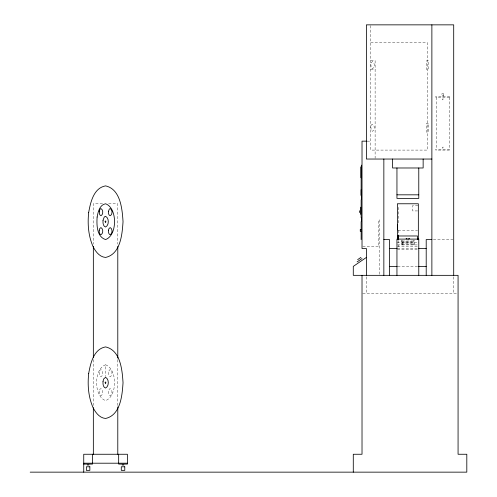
<?xml version="1.0" encoding="UTF-8"?>
<svg xmlns="http://www.w3.org/2000/svg" width="497" height="497" viewBox="0 0 497 497"><rect width="100%" height="100%" fill="white"/><g stroke="black" fill="none" stroke-linecap="round" stroke-linejoin="round"><path stroke-width="0.37" stroke-dasharray="2.48 1.86" d="M105.569 364.798C93.598 368.991 93.598 396.389 105.569 400.582C117.54 396.389 117.54 368.991 105.569 364.798L105.569 376.583M370.75 42.742L427.507 42.742L427.507 150.094L370.75 150.094L370.75 24.85M370.75 60.634L375.117 60.634L375.117 158.27M370.75 69.58L375.117 69.58M367.109 141.148L370.75 141.148M102.512 203.77L93.343 203.77L93.343 244.095M108.626 203.77L117.789 203.77L117.789 244.095M417.902 205.559L412.665 205.559L412.665 210.927L417.902 210.927M398.159 230.608L417.567 230.608M433.384 239.554L452.953 239.554M402.185 241.026L413.535 241.026M401.315 241.343L414.411 241.343M396.948 242.685L418.778 242.685M402.185 242.816L413.535 242.816M401.315 243.132L414.411 243.132M402.185 244.157L413.535 244.157M397.383 244.922L418.344 244.922M362.773 246.711L378.608 246.711L378.608 219.873L379.484 219.873L379.484 274.568M397.383 246.711L418.344 246.711M397.383 248.5L418.344 248.5M397.383 249.395L418.344 249.395M397.699 266.392L418.027 266.392M362.748 293.23L457.346 293.23M453.705 276.829L453.705 293.23M449.338 97.313L449.338 149.199M443.225 95.523L443.225 96.418M442.355 95.523L442.355 96.418M436.242 97.313L436.242 149.199M414.411 244.922L414.411 240.349L413.535 240.349L413.535 244.922M402.185 244.922L402.185 240.349L401.315 240.349L401.315 244.922M398.259 207.348L398.259 223.557M398.259 230.366L398.259 235.963M398.259 240.536L398.259 246.711M366.382 276.829L366.382 293.23M117.789 359.648L117.789 405.403M93.343 359.648L93.343 405.403M99.251 372.278L99.698 375.732L100.934 376.782C103.37 375.676 103.37 370.725 100.934 369.625L100.065 370.103L99.251 372.278M99.251 391.251L99.698 394.711L100.934 395.755C103.37 394.655 103.37 389.704 100.934 388.598L100.065 389.083L99.251 391.251M108.514 372.278L108.961 375.732L110.197 376.782C112.633 375.676 112.633 370.725 110.197 369.625L109.328 370.103L108.514 372.278M108.514 391.251C108.402 392.792 108.421 395.214 110.197 395.755C112.633 394.655 112.633 389.704 110.197 388.598L109.328 389.083L108.514 391.251M370.812 64.181L371.259 67.635L372.495 68.685C374.931 67.586 374.931 62.628 372.495 61.529L371.259 62.579L370.812 64.181M370.812 126.803L371.259 130.257L372.495 131.307C374.931 130.208 374.931 125.25 372.495 124.151L371.626 124.629L370.812 126.803M442.367 98.872C442.802 102.09 443.734 96.698 442.367 98.872M442.367 147.18C442.802 150.398 443.734 145.006 442.367 147.18M428.383 60.634L426.637 60.634L426.637 69.58L428.383 69.58L428.383 60.634M443.666 93.734L441.92 93.734L441.92 95.523L443.666 95.523L443.666 93.734M449.779 96.418L435.807 96.418L435.807 97.313L449.779 97.313L449.779 96.418M428.383 123.256L426.637 123.256L426.637 132.202L428.383 132.202L428.383 123.256M449.779 149.199L435.807 149.199L435.807 150.094L449.779 150.094L449.779 149.199"/><path stroke-width="0.75" d="M357.654 259.639L360.915 257.409M357.113 261.894L362.009 258.552M366.382 257.446L353.286 266.392L353.286 275.338L458.072 275.338L458.072 454.258L466.807 454.258L466.807 472.15L30.193 472.15M366.382 141.148L362.021 141.148L362.021 248.5L366.382 248.5L366.382 275.338M431.874 159.04L366.382 159.04L366.382 24.85L453.705 24.85L453.705 275.338M361.145 189.686L361.145 195.054M396.948 194.824L418.778 194.824M361.145 229.484L360.269 229.484L360.269 231.273L361.145 231.273M397.383 235.976L417.412 235.976L417.412 239.554M397.383 236.951L398.259 236.951M397.383 237.734L398.259 237.734M406.117 238.659L406.987 238.659L406.987 239.107M409.609 238.659L408.733 238.659L408.733 239.107M383.846 239.554L389.524 239.554L389.524 275.338M431.874 239.554L426.202 239.554L426.202 275.338M389.524 248.5L397.165 248.5M418.561 248.5L426.202 248.5M389.524 266.392L397.165 266.392M418.561 266.392L426.202 266.392M83.738 463.204L127.4 463.204M83.738 464.099L92.467 464.099L92.467 454.258M87.23 464.993L88.975 464.993M122.156 464.993L123.902 464.993M431.874 24.85L431.874 275.338M423.146 159.04L423.146 167.986L392.58 167.986L392.58 159.04M418.778 167.986L418.778 198.402L396.948 198.402L396.948 167.986M418.778 275.338L418.778 239.107L396.948 239.107L396.948 275.338M418.344 239.554L418.344 203.77L397.383 203.77L397.383 239.554M398.308 235.976L398.308 239.554M398.259 235.485L398.259 238.995M397.643 224.507L397.643 229.875M383.846 159.04L383.846 275.338M362.021 275.338L362.021 454.258L353.286 454.258L353.286 472.15M361.58 165.116L361.58 177.827M361.58 196.079L361.58 199.657M361.58 217.903L361.58 221.482M361.145 178.007L361.145 195.899M361.145 199.831L361.145 217.723M361.145 221.662L361.145 239.554M360.71 166.905L360.71 177.64M360.71 207.181L360.71 214.337M359.399 210.759L359.399 212.548M118.665 454.258L118.665 464.099L127.4 464.099L127.4 454.258L83.738 454.258L83.738 472.15M117.789 246.425L117.789 358.095M117.789 406.95L117.789 454.258M93.343 246.425L93.343 357.318M93.343 407.726L93.343 454.258M88.696 212.399C87.422 224.06 88.379 236.168 93.219 246.966C95.834 251.836 99.599 256.937 105.569 257.446C120.585 254.11 122.225 234.23 123.032 221.662C122.225 209.094 120.585 189.214 105.569 185.878C93.66 187.996 90.516 202.298 88.696 212.399M97.132 217.034C96.592 224.719 96.685 236.839 105.569 239.554C117.54 235.361 117.54 207.963 105.569 203.77C99.611 204.826 98.046 211.977 97.132 217.034M88.696 373.427C87.422 385.088 88.379 397.196 93.219 407.994C95.834 412.864 99.599 417.965 105.569 418.474C120.585 415.138 122.225 395.258 123.032 382.69C122.225 370.122 120.585 350.242 105.569 346.906C93.66 349.024 90.516 363.326 88.696 373.427M99.251 211.25L99.698 214.704L100.934 215.754C103.37 214.648 103.37 209.697 100.934 208.597L100.065 209.075L99.251 211.25M99.251 230.223C99.139 231.764 99.158 234.186 100.934 234.727C103.37 233.627 103.37 228.676 100.934 227.57L99.698 228.62L99.251 230.223M103.034 220.27C102.873 222.581 102.904 226.216 105.569 227.03C109.216 225.377 109.216 217.947 105.569 216.294L104.258 217.015L103.034 220.27M105.147 221.432C105.581 224.65 106.507 219.258 105.147 221.432M108.514 211.25C108.402 212.784 108.421 215.207 110.197 215.754C112.633 214.648 112.633 209.697 110.197 208.597L109.328 209.075L108.514 211.25M108.514 230.223C108.402 231.764 108.421 234.186 110.197 234.727C112.633 233.627 112.633 228.676 110.197 227.57L108.961 228.62L108.514 230.223M103.034 381.298C102.873 383.609 102.904 387.244 105.569 388.058C109.216 386.405 109.216 378.975 105.569 377.322L103.718 378.894L103.034 381.298M105.147 382.46C105.581 385.678 106.507 380.286 105.147 382.46M89.851 466.782L86.354 466.782L86.354 470.361L89.851 470.361L89.851 466.782M124.778 466.782L121.287 466.782L121.287 470.361L124.778 470.361L124.778 466.782"/></g></svg>
